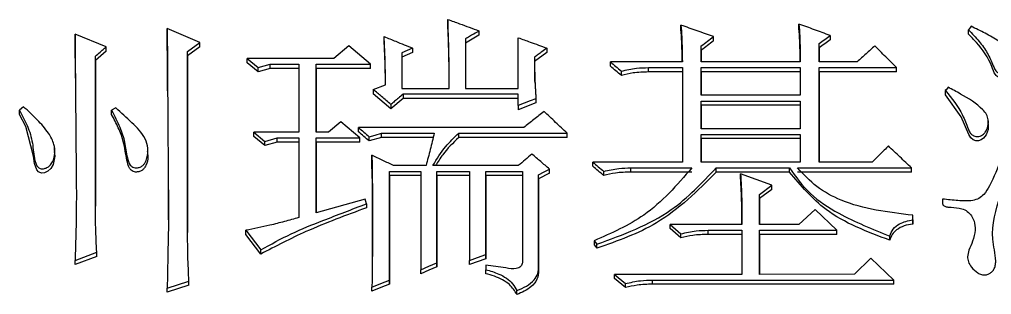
# Model space of a CAD drawing. Header units: millimetres. Extents: x 5659 to 7608, y 3628 to 5007.
# Drawn here: x 6105.6 to 6113.36, y 4791.94 to 4794.14 of the extents above; entities that cross this region are included whole.
import ezdxf

# ---------------------------------------------------------------- set-up
doc = ezdxf.new("R2010")
doc.units = ezdxf.units.MM

msp = doc.modelspace()

# ---------------------------------------------------------------- linework, layer by layer
at = {"color": 7, "linetype": 'Continuous', "lineweight": 25}
for p, q in [((6109.019, 4794.1421), (6109.019, 4794.1072)), ((6107.0395, 4793.9585), (6106.7799, 4794.0687)), ((6106.7799, 4794.0338), (6106.7799, 4794.0687)), ((6109.2678, 4794.0503), (6109.2678, 4794.0155)), ((6110.8796, 4794.0614), (6110.8796, 4794.0962)), ((6111.8207, 4794.0705), (6111.8207, 4794.1054)), ((6113.1729, 4794.0248), (6113.1729, 4794.0596)), ((6106.2931, 4793.9218), (6106.0443, 4794.0228)), ((6106.0443, 4793.988), (6106.0443, 4794.0228)), ((6106.047, 4793.6728), (6106.0443, 4793.988)), ((6108.5106, 4793.9697), (6108.5106, 4794.0044)), ((6109.2678, 4794.0155), (6109.1597, 4793.9514)), ((6109.1597, 4793.9861), (6109.1597, 4793.5909)), ((6109.1597, 4793.9861), (6109.1597, 4793.9514)), ((6109.5815, 4793.5909), (6109.5815, 4793.9953)), ((6111.1392, 4793.9697), (6111.1392, 4794.0045)), ((6112.0695, 4794.0137), (6112.0695, 4793.9789)), ((6106.2931, 4793.8871), (6106.2065, 4793.8137)), ((6106.2931, 4793.8871), (6106.2931, 4793.9218)), ((6106.9421, 4793.885), (6107.0395, 4793.9585)), ((6107.0395, 4793.9238), (6106.9421, 4793.8504)), ((6106.9421, 4792.4375), (6106.9421, 4793.885)), ((6106.9421, 4793.8504), (6106.9421, 4793.885)), ((6107.0395, 4793.9238), (6107.0395, 4793.9585)), ((6108.2294, 4793.931), (6108.1104, 4793.8299)), ((6108.4025, 4793.784), (6108.2294, 4793.931)), ((6108.7378, 4793.9126), (6108.6513, 4793.8759)), ((6108.7378, 4793.9126), (6108.7378, 4793.878)), ((6109.1597, 4793.9514), (6109.1597, 4793.5909)), ((6109.8087, 4793.9126), (6109.8087, 4793.878)), ((6111.0419, 4793.8024), (6111.0419, 4793.931)), ((6111.0419, 4793.8963), (6111.0419, 4793.931)), ((6111.0419, 4793.8963), (6111.0419, 4793.8024)), ((6111.983, 4793.8024), (6111.983, 4793.9494)), ((6111.983, 4793.9147), (6111.983, 4793.9494)), ((6111.983, 4793.9147), (6111.983, 4793.8024)), ((6106.2066, 4792.6502), (6106.2065, 4793.8483)), ((6106.2065, 4793.8137), (6106.2065, 4793.8483)), ((6106.2065, 4793.8137), (6106.2066, 4792.6501)), ((6106.9421, 4793.8504), (6106.9421, 4792.4374)), ((6107.4181, 4793.8299), (6107.5046, 4793.7564)), ((6108.1104, 4793.8299), (6107.4181, 4793.8299)), ((6107.4181, 4793.7954), (6107.4181, 4793.8299)), ((6108.7378, 4793.878), (6108.6513, 4793.8413)), ((6108.6513, 4793.8759), (6108.6513, 4793.5909)), ((6108.6513, 4793.8759), (6108.6513, 4793.8413)), ((6108.6513, 4793.8413), (6108.6513, 4793.5909)), ((6109.8087, 4793.878), (6109.7113, 4793.8046)), ((6107.5046, 4793.722), (6107.4181, 4793.7954)), ((6107.5046, 4793.7564), (6107.602, 4793.784)), ((6107.5046, 4793.722), (6107.5046, 4793.7564)), ((6107.602, 4793.7495), (6107.5046, 4793.722)), ((6107.602, 4793.784), (6107.8291, 4793.784)), ((6107.602, 4793.7495), (6107.602, 4793.784)), ((6107.8291, 4793.7495), (6107.602, 4793.7495)), ((6107.8291, 4793.784), (6107.8291, 4793.241)), ((6107.9698, 4793.784), (6108.4025, 4793.784)), ((6107.9698, 4793.241), (6107.9698, 4793.784)), ((6107.9698, 4793.7495), (6107.9698, 4793.784)), ((6107.9698, 4793.7495), (6107.9698, 4793.241)), ((6108.4025, 4793.7495), (6107.9698, 4793.7495)), ((6110.8904, 4793.8024), (6110.3171, 4793.8024)), ((6110.3171, 4793.7679), (6110.3171, 4793.8024)), ((6110.4037, 4793.6944), (6110.4037, 4793.7288)), ((6110.62, 4793.7564), (6110.8904, 4793.7564)), ((6110.62, 4793.722), (6110.62, 4793.7564)), ((6110.8904, 4793.7564), (6110.8904, 4793.0012)), ((6111.8315, 4793.8024), (6111.0419, 4793.8024)), ((6111.0419, 4793.7564), (6111.8315, 4793.7564)), ((6111.0419, 4793.5357), (6111.0419, 4793.7564)), ((6111.0419, 4793.722), (6111.0419, 4793.7564)), ((6111.8315, 4793.7564), (6111.8315, 4793.5357)), ((6112.2859, 4793.8024), (6111.983, 4793.8024)), ((6111.983, 4793.7564), (6112.5996, 4793.7564)), ((6111.983, 4793.0012), (6111.983, 4793.7564)), ((6111.983, 4793.722), (6111.983, 4793.7564)), ((6112.5996, 4793.722), (6112.5996, 4793.7564)), ((6110.8904, 4793.722), (6110.62, 4793.722)), ((6111.0419, 4793.722), (6111.0419, 4793.5357)), ((6111.8315, 4793.722), (6111.0419, 4793.722)), ((6111.983, 4793.722), (6111.983, 4793.0012)), ((6112.5996, 4793.722), (6111.983, 4793.722)), ((6108.4241, 4793.5817), (6108.5214, 4793.6185)), ((6108.4241, 4793.5817), (6108.4241, 4793.5475)), ((6108.6513, 4793.5909), (6109.0299, 4793.5909)), ((6109.1597, 4793.5909), (6109.5815, 4793.5909)), ((6112.9891, 4793.5384), (6112.9891, 4793.5726)), ((6108.5647, 4793.428), (6108.4241, 4793.5475)), ((6108.6621, 4793.5107), (6108.5647, 4793.428)), ((6109.5815, 4793.5449), (6108.6621, 4793.5449)), ((6108.6621, 4793.5449), (6108.6621, 4793.5107)), ((6109.5815, 4793.5107), (6108.6621, 4793.5107)), ((6109.5815, 4793.4528), (6109.5815, 4793.5449)), ((6109.7222, 4793.5081), (6109.7222, 4793.474)), ((6111.8315, 4793.5357), (6111.0419, 4793.5357)), ((6105.6332, 4793.4436), (6105.6008, 4793.416)), ((6106.3688, 4793.4344), (6106.3364, 4793.416)), ((6106.3364, 4793.382), (6106.3364, 4793.416)), ((6108.5647, 4793.462), (6108.5647, 4793.428)), ((6109.7222, 4793.474), (6109.5815, 4793.4188)), ((6109.5815, 4793.4528), (6109.5815, 4793.4188)), ((6111.0419, 4793.4897), (6111.8315, 4793.4897)), ((6111.0419, 4793.2686), (6111.0419, 4793.4897)), ((6111.0419, 4793.4556), (6111.0419, 4793.4897)), ((6111.0419, 4793.4556), (6111.0419, 4793.2686)), ((6111.8315, 4793.4556), (6111.0419, 4793.4556)), ((6111.8315, 4793.4897), (6111.8315, 4793.2686)), ((6113.3314, 4793.3391), (6113.3314, 4793.3396)), ((6108.1645, 4793.3239), (6108.0671, 4793.241)), ((6108.3159, 4793.1949), (6108.1645, 4793.3239)), ((6109.6248, 4793.2778), (6108.3051, 4793.2778)), ((6108.3051, 4793.244), (6108.3051, 4793.2778)), ((6111.8315, 4793.2686), (6111.0419, 4793.2686)), ((6113.3314, 4793.3053), (6113.3314, 4793.3362)), ((6107.4722, 4793.241), (6107.5587, 4793.1672)), ((6107.8291, 4793.241), (6107.4722, 4793.241)), ((6107.5587, 4793.1335), (6107.4722, 4793.2072)), ((6107.5587, 4793.1672), (6107.6561, 4793.1949)), ((6107.6561, 4793.1949), (6107.8291, 4793.1949)), ((6107.6561, 4793.1612), (6107.6561, 4793.1949)), ((6107.8291, 4793.1949), (6107.8292, 4792.5578)), ((6108.0671, 4793.241), (6107.9698, 4793.241)), ((6107.9698, 4793.1949), (6108.3159, 4793.1949)), ((6107.9698, 4792.5948), (6107.9698, 4793.1949)), ((6107.9698, 4793.1612), (6107.9698, 4793.1949)), ((6108.3916, 4793.1704), (6108.3916, 4793.2041)), ((6108.489, 4793.198), (6108.3916, 4793.1704)), ((6108.489, 4793.2317), (6108.9109, 4793.2317)), ((6108.9024, 4793.198), (6108.489, 4793.198)), ((6109.1057, 4793.2317), (6109.971, 4793.2318)), ((6109.1057, 4793.198), (6109.1057, 4793.2317)), ((6109.971, 4793.198), (6109.1057, 4793.198)), ((6109.971, 4793.198), (6109.971, 4793.2318)), ((6111.0419, 4793.2225), (6111.8315, 4793.2226)), ((6111.0419, 4793.0012), (6111.0419, 4793.2225)), ((6111.0419, 4793.1888), (6111.0419, 4793.2225)), ((6111.0419, 4793.1888), (6111.0419, 4793.0012)), ((6111.8315, 4793.1888), (6111.0419, 4793.1888)), ((6111.8315, 4793.2226), (6111.8316, 4793.0012)), ((6105.8813, 4793.0949), (6105.8813, 4793.1203)), ((6106.6245, 4793.1162), (6106.6245, 4793.1211)), ((6107.5587, 4793.1335), (6107.5587, 4793.1672)), ((6107.6561, 4793.1612), (6107.5587, 4793.1335)), ((6107.8291, 4793.1612), (6107.6561, 4793.1612)), ((6107.9698, 4793.1612), (6107.9698, 4792.5948)), ((6108.3159, 4793.1612), (6107.9698, 4793.1612)), ((6106.6245, 4793.0871), (6106.6245, 4793.1036)), ((6108.4133, 4793.023), (6108.4133, 4793.0565)), ((6108.4152, 4792.8706), (6108.4133, 4793.023)), ((6108.846, 4792.9735), (6108.5864, 4792.9735)), ((6109.5816, 4792.9735), (6108.9, 4792.9735)), ((6110.8904, 4793.0012), (6110.1765, 4793.0012)), ((6110.1765, 4792.9678), (6110.1765, 4793.0012)), ((6110.4794, 4792.9551), (6110.9661, 4792.9551)), ((6110.4794, 4792.9217), (6110.4794, 4792.9551)), ((6111.8316, 4793.0012), (6111.0419, 4793.0012)), ((6111.1609, 4792.9551), (6111.745, 4792.9551)), ((6111.1609, 4792.9217), (6111.1609, 4792.9551)), ((6111.745, 4792.9217), (6111.745, 4792.9551)), ((6111.81, 4792.9551), (6112.7186, 4792.9551)), ((6112.4049, 4793.0012), (6111.983, 4793.0012)), ((6112.7186, 4792.9217), (6112.7186, 4792.9551)), ((6108.4156, 4792.8744), (6108.4156, 4792.1527)), ((6108.5539, 4792.9274), (6108.8027, 4792.9274)), ((6108.5539, 4792.0579), (6108.5539, 4792.9274)), ((6108.5539, 4792.894), (6108.5539, 4792.9274)), ((6108.5539, 4792.894), (6108.5539, 4792.0257)), ((6108.8027, 4792.894), (6108.5539, 4792.894)), ((6108.8027, 4792.9274), (6108.8027, 4792.1413)), ((6108.9325, 4792.9274), (6109.1921, 4792.9274)), ((6108.9325, 4792.1969), (6108.9325, 4792.9274)), ((6108.9325, 4792.894), (6108.9325, 4792.9274)), ((6108.9325, 4792.894), (6108.9325, 4792.1645)), ((6109.1921, 4792.894), (6108.9325, 4792.894)), ((6109.1921, 4792.9274), (6109.1921, 4792.2154)), ((6109.3219, 4792.9274), (6109.614, 4792.9274)), ((6109.3219, 4792.2617), (6109.3219, 4792.9274)), ((6109.3219, 4792.894), (6109.3219, 4792.9274)), ((6109.3219, 4792.894), (6109.3219, 4792.2292)), ((6109.614, 4792.894), (6109.3219, 4792.894)), ((6109.614, 4792.9274), (6109.614, 4792.1969)), ((6109.8304, 4792.9125), (6109.7438, 4792.8664)), ((6109.7438, 4792.1691), (6109.7438, 4792.8997)), ((6109.7438, 4792.8664), (6109.7438, 4792.8997)), ((6109.8304, 4792.9125), (6109.8303, 4792.9458)), ((6110.263, 4792.894), (6110.263, 4792.9274)), ((6110.9661, 4792.9217), (6110.4794, 4792.9217)), ((6111.745, 4792.9217), (6111.1609, 4792.9217)), ((6111.6044, 4792.8166), (6111.3556, 4792.9089)), ((6111.3556, 4792.8756), (6111.3556, 4792.9089)), ((6112.7186, 4792.9217), (6111.81, 4792.9217)), ((6109.7438, 4792.8664), (6109.7438, 4792.1367)), ((6111.507, 4792.7427), (6111.6044, 4792.8166)), ((6111.6044, 4792.7834), (6111.6044, 4792.8166)), ((6111.6044, 4792.7834), (6111.507, 4792.7096)), ((6111.507, 4792.5023), (6111.507, 4792.7427)), ((6111.507, 4792.7096), (6111.507, 4792.7427)), ((6108.3592, 4792.7057), (6107.9698, 4792.5948)), ((6108.37, 4792.6688), (6108.3592, 4792.7057)), ((6108.37, 4792.6688), (6108.37, 4792.6357)), ((6111.507, 4792.7096), (6111.507, 4792.5023)), ((6111.9505, 4792.6226), (6111.8207, 4792.5024)), ((6112.1236, 4792.4561), (6111.9505, 4792.6226)), ((6112.7294, 4792.5394), (6112.7294, 4792.5764)), ((6112.7294, 4792.5435), (6112.7294, 4792.5764)), ((6110.7931, 4792.5023), (6110.8796, 4792.4283)), ((6111.3664, 4792.5023), (6110.7931, 4792.5023)), ((6110.7931, 4792.4695), (6110.7931, 4792.5023)), ((6111.8207, 4792.5024), (6111.507, 4792.5023)), ((6112.7294, 4792.5394), (6112.7294, 4792.5065)), ((6107.4073, 4792.4561), (6107.5259, 4792.2992)), ((6107.4073, 4792.4233), (6107.4073, 4792.4561)), ((6107.5259, 4792.2667), (6107.4073, 4792.4233)), ((6110.8796, 4792.3956), (6110.7931, 4792.4695)), ((6110.8796, 4792.3956), (6110.8796, 4792.4283)), ((6111.096, 4792.4561), (6111.3664, 4792.4561)), ((6111.096, 4792.4234), (6111.096, 4792.4561)), ((6111.3664, 4792.4234), (6111.096, 4792.4234)), ((6111.3664, 4792.4561), (6111.3664, 4792.1042)), ((6111.507, 4792.4561), (6112.1236, 4792.4561)), ((6111.507, 4792.1042), (6111.507, 4792.4561)), ((6111.507, 4792.4234), (6111.507, 4792.4561)), ((6111.507, 4792.4234), (6111.507, 4792.1042)), ((6112.1236, 4792.4234), (6111.507, 4792.4234)), ((6112.1236, 4792.4234), (6112.1236, 4792.4561)), ((6112.5455, 4792.3772), (6112.5455, 4792.4098)), ((6110.1873, 4792.3728), (6110.2089, 4792.3451)), ((6110.1873, 4792.3728), (6110.1873, 4792.3402)), ((6110.2089, 4792.3125), (6110.2089, 4792.3451)), ((6106.0443, 4792.2154), (6106.2174, 4792.2802)), ((6106.2174, 4792.2477), (6106.2174, 4792.2802)), ((6107.5259, 4792.2667), (6107.5259, 4792.2992)), ((6109.3219, 4792.2292), (6109.3219, 4792.2617)), ((6106.2174, 4792.2477), (6106.0443, 4792.1829)), ((6106.0443, 4792.1829), (6106.0443, 4792.2154)), ((6108.9325, 4792.1645), (6108.9325, 4792.1969)), ((6109.3219, 4792.2292), (6109.1921, 4792.183)), ((6109.1921, 4792.183), (6109.1921, 4792.2154)), ((6109.3219, 4792.1784), (6109.3219, 4792.1413)), ((6112.3941, 4792.234), (6112.2643, 4792.1043)), ((6112.578, 4792.0579), (6112.3941, 4792.234)), ((6108.8027, 4792.109), (6108.8027, 4792.1413)), ((6109.3219, 4792.109), (6109.3219, 4792.1413)), ((6109.7438, 4792.1367), (6109.7438, 4792.1691)), ((6110.3496, 4792.1042), (6110.4361, 4792.0301)), ((6111.3664, 4792.1042), (6110.3496, 4792.1042)), ((6110.3496, 4792.072), (6110.3496, 4792.1042)), ((6112.2643, 4792.1043), (6111.507, 4792.1042)), ((6106.7799, 4791.993), (6106.953, 4792.0486)), ((6106.953, 4792.0164), (6106.953, 4792.0486)), ((6108.5539, 4792.0257), (6108.5539, 4792.0579)), ((6110.4361, 4791.9979), (6110.3496, 4792.072)), ((6110.4361, 4791.9979), (6110.4361, 4792.0301)), ((6110.6525, 4792.0579), (6112.578, 4792.0579)), ((6110.6525, 4792.0257), (6110.6525, 4792.0579)), ((6112.578, 4792.0257), (6110.6525, 4792.0257)), ((6112.578, 4792.0257), (6112.578, 4792.0579)), ((6106.953, 4792.0164), (6106.7799, 4791.9608)), ((6106.7799, 4791.9608), (6106.7799, 4791.993)), ((6108.4133, 4791.9701), (6108.4133, 4792.0023)), ((6109.5707, 4791.9423), (6109.5707, 4791.9745))]:
    msp.add_line(p, q, dxfattribs=at)
at = {"color": 7, "linetype": 'Continuous', "lineweight": 25, "flags": 128}
for points in [[(6113.1945, 4794.0871), (6113.189, 4794.0801), (6113.181, 4794.0699), (6113.1729, 4794.0596)], [(6108.4025, 4793.7495), (6108.4025, 4793.7667), (6108.4025, 4793.784)], [(6113.0107, 4793.6001), (6113.0052, 4793.5931), (6112.9971, 4793.5829), (6112.989, 4793.5726)], [(6109.7222, 4793.5081), (6109.676, 4793.4899), (6109.6288, 4793.4714), (6109.5815, 4793.4528)], [(6113.3308, 4793.3055), (6113.3313, 4793.2633), (6113.3157, 4793.2206), (6113.294, 4793.1917), (6113.2756, 4793.1782), (6113.253, 4793.1717), (6113.2324, 4793.1725), (6113.2106, 4793.1802), (6113.1934, 4793.1943), (6113.1766, 4793.2224), (6113.1163, 4793.3633), (6112.9891, 4793.5384), (6112.9891, 4793.5384)], [(6105.6008, 4793.382), (6105.6008, 4793.3969), (6105.6008, 4793.4064), (6105.6008, 4793.416)], [(6105.8785, 4793.0861), (6105.8841, 4793.0484), (6105.869, 4792.9822), (6105.8507, 4792.9495), (6105.8284, 4792.9286), (6105.7999, 4792.9162), (6105.7793, 4792.9142), (6105.7645, 4792.9171), (6105.7516, 4792.9249), (6105.7399, 4792.9396), (6105.722, 4792.9893), (6105.712, 4793.0493), (6105.6507, 4793.2867), (6105.6008, 4793.382), (6105.6008, 4793.382)], [(6107.4722, 4793.2072), (6107.4722, 4793.2156), (6107.4722, 4793.2241), (6107.4722, 4793.2325), (6107.4722, 4793.241)], [(6108.3159, 4793.1612), (6108.3159, 4793.1697), (6108.3159, 4793.1823), (6108.3159, 4793.1949)], [(6108.3916, 4793.2041), (6108.4403, 4793.2179), (6108.489, 4793.2317)], [(6108.489, 4793.198), (6108.489, 4793.2064), (6108.489, 4793.2149), (6108.489, 4793.2317)], [(6109.7438, 4792.8997), (6109.7871, 4792.9228), (6109.8303, 4792.9458)], [(6110.1873, 4792.3402), (6110.1981, 4792.3263), (6110.2089, 4792.3125)], [(6109.1921, 4792.2154), (6109.257, 4792.2386), (6109.3219, 4792.2617)], [(6108.8027, 4792.1413), (6108.8676, 4792.1691), (6108.9325, 4792.1969)], [(6108.9325, 4792.1645), (6108.8676, 4792.1367), (6108.8027, 4792.109)], [(6108.4133, 4792.0023), (6108.4836, 4792.0301), (6108.5539, 4792.0579)], [(6108.5539, 4792.0257), (6108.4836, 4791.9979), (6108.4133, 4791.9701)]]:
    msp.add_lwpolyline(points, dxfattribs=at)
at = {"color": 7, "linetype": 'Continuous', "lineweight": 25}
for points, knots in [([(6109.0299, 4793.5909), (6109.0299, 4793.5941), (6109.0299, 4793.6007), (6109.0299, 4793.6105), (6109.0298, 4793.6203), (6109.0298, 4793.6301), (6109.0298, 4793.6399), (6109.0298, 4793.6498), (6109.0298, 4793.6579), (6109.0298, 4793.6661), (6109.0298, 4793.6743), (6109.0298, 4793.6841), (6109.0297, 4793.6923), (6109.0297, 4793.7004), (6109.0297, 4793.7086), (6109.0296, 4793.7184), (6109.0296, 4793.7266), (6109.0296, 4793.7348), (6109.0295, 4793.7429), (6109.0294, 4793.7528), (6109.0294, 4793.7609), (6109.0293, 4793.7691), (6109.0292, 4793.7773), (6109.0292, 4793.7871), (6109.0291, 4793.7952), (6109.029, 4793.8034), (6109.0289, 4793.8116), (6109.0288, 4793.8214), (6109.0286, 4793.8296), (6109.0285, 4793.8377), (6109.0284, 4793.8459), (6109.0282, 4793.8557), (6109.028, 4793.8655), (6109.0279, 4793.8737), (6109.0277, 4793.8818), (6109.0275, 4793.89), (6109.0273, 4793.8982), (6109.0271, 4793.9063), (6109.0269, 4793.9145), (6109.0267, 4793.9243), (6109.0264, 4793.9341), (6109.0262, 4793.9422), (6109.026, 4793.9504), (6109.0257, 4793.9586), (6109.0254, 4793.9684), (6109.0251, 4793.9765), (6109.0249, 4793.9847), (6109.0246, 4793.9928), (6109.0243, 4794.0026), (6109.024, 4794.0108), (6109.0237, 4794.0189), (6109.0234, 4794.0271), (6109.0231, 4794.0369), (6109.0228, 4794.045), (6109.0225, 4794.0532), (6109.0222, 4794.0613), (6109.0218, 4794.0711), (6109.0215, 4794.0793), (6109.0212, 4794.0874), (6109.0209, 4794.0956), (6109.0205, 4794.1054), (6109.0202, 4794.1135), (6109.0198, 4794.1217), (6109.0195, 4794.1307), (6109.0192, 4794.138), (6109.019, 4794.1421)], [0, 0, 0, 0, 0.017776, 0.035552, 0.053328, 0.071104, 0.08888, 0.106656, 0.124432, 0.13332, 0.151096, 0.168872, 0.186648, 0.195536, 0.213312, 0.231088, 0.248863, 0.257751, 0.275527, 0.293303, 0.311079, 0.319967, 0.337743, 0.355519, 0.373295, 0.382183, 0.399959, 0.417735, 0.435511, 0.444399, 0.462175, 0.479951, 0.497727, 0.515503, 0.524391, 0.542167, 0.559943, 0.568831, 0.586607, 0.604383, 0.622159, 0.639935, 0.648823, 0.666599, 0.684375, 0.702151, 0.711039, 0.728814, 0.74659, 0.764366, 0.773254, 0.79103, 0.808806, 0.826582, 0.83547, 0.853246, 0.871022, 0.888798, 0.897686, 0.915462, 0.933238, 0.951014, 0.959902, 0.977678, 1, 1, 1, 1]), ([(6109.019, 4794.1421), (6109.0504, 4794.1306), (6109.1075, 4794.1095), (6109.1904, 4794.0789), (6109.242, 4794.0599), (6109.2678, 4794.0503)], [0, 0, 0, 0, 0.377751, 0.688875, 1, 1, 1, 1]), ([(6106.7799, 4794.0687), (6106.7802, 4794.0194), (6106.7809, 4793.9209), (6106.7819, 4793.773), (6106.7829, 4793.6249), (6106.7839, 4793.4768), (6106.7852, 4793.2791), (6106.7866, 4793.0812), (6106.7881, 4792.8831), (6106.7891, 4792.7592), (6106.7898, 4792.6724), (6106.7902, 4792.6104), (6106.7905, 4792.5733), (6106.7907, 4792.5486)], [0, 0, 0, 0, 0.097575, 0.19515, 0.292725, 0.390299, 0.487874, 0.683024, 0.780599, 0.878174, 0.926961, 0.951355, 1, 1, 1, 1]), ([(6109.0298, 4793.5909), (6109.0298, 4793.6318), (6109.0297, 4793.7251), (6109.0273, 4793.8973), (6109.0222, 4794.0283), (6109.019, 4794.1072)], [0, 0, 0, 0, 0.237453, 0.541098, 1, 1, 1, 1]), ([(6109.2678, 4794.0503), (6109.2538, 4794.042), (6109.2287, 4794.0271), (6109.1926, 4794.0057), (6109.1707, 4793.9926), (6109.1597, 4793.9861)], [0, 0, 0, 0, 0.390452, 0.695225, 1, 1, 1, 1]), ([(6110.8796, 4794.0962), (6110.8817, 4794.0647), (6110.8859, 4794), (6110.8892, 4793.902), (6110.89, 4793.8356), (6110.8904, 4793.8024)], [0, 0, 0, 0, 0.32278, 0.661317, 1, 1, 1, 1]), ([(6111.1392, 4794.0045), (6111.096, 4794.0198), (6111.0094, 4794.0504), (6110.9229, 4794.081), (6110.8796, 4794.0962)], [0, 0, 0, 0, 0.499999, 1, 1, 1, 1]), ([(6110.8899, 4793.8024), (6110.8896, 4793.8225), (6110.8889, 4793.8758), (6110.886, 4793.9622), (6110.8818, 4794.0283), (6110.8796, 4794.0614)], [0, 0, 0, 0, 0.233176, 0.61648, 1, 1, 1, 1]), ([(6111.8207, 4794.1054), (6111.823, 4794.0731), (6111.8277, 4794.0065), (6111.8306, 4793.9054), (6111.8312, 4793.8367), (6111.8315, 4793.8024)], [0, 0, 0, 0, 0.3207986, 0.6603196, 1, 1, 1, 1]), ([(6112.0695, 4794.0137), (6112.0281, 4794.029), (6111.9451, 4794.0595), (6111.8622, 4794.0901), (6111.8207, 4794.1054)], [0, 0, 0, 0, 0.499999, 1, 1, 1, 1]), ([(6111.8311, 4793.8024), (6111.8309, 4793.8233), (6111.8304, 4793.8786), (6111.8279, 4793.968), (6111.8231, 4794.0364), (6111.8207, 4794.0705)], [0, 0, 0, 0, 0.234022, 0.616855, 1, 1, 1, 1]), ([(6113.1729, 4794.0596), (6113.2022, 4794.0293), (6113.258, 4793.9713), (6113.327, 4793.8748), (6113.362, 4793.7948), (6113.3829, 4793.7428), (6113.3988, 4793.723), (6113.4159, 4793.7138), (6113.4352, 4793.7104), (6113.4556, 4793.7123), (6113.4779, 4793.7219), (6113.5024, 4793.746), (6113.521, 4793.7805), (6113.5321, 4793.8217), (6113.5249, 4793.8625), (6113.4921, 4793.9188), (6113.4115, 4793.9722), (6113.3079, 4794.0322), (6113.2324, 4794.0688), (6113.1945, 4794.0871)], [0, 0, 0, 0, 0.120486, 0.230168, 0.339823, 0.374602, 0.392982, 0.411577, 0.427593, 0.446559, 0.467306, 0.493913, 0.542941, 0.579847, 0.61702, 0.661529, 0.765546, 0.882403, 1, 1, 1, 1]), ([(6106.0443, 4794.0228), (6106.0445, 4793.9992), (6106.0449, 4793.952), (6106.0455, 4793.8811), (6106.046, 4793.8102), (6106.0468, 4793.7157), (6106.0478, 4793.5974), (6106.0489, 4793.4554), (6106.05, 4793.3133), (6106.0512, 4793.1712), (6106.0523, 4793.0526), (6106.0533, 4792.944), (6106.054, 4792.8643), (6106.0546, 4792.7895), (6106.055, 4792.7521), (6106.0551, 4792.7334)], [0, 0, 0, 0, 0.055103, 0.110206, 0.165309, 0.220412, 0.330617, 0.440823, 0.551029, 0.661235, 0.771441, 0.826543, 0.913271, 0.956635, 1, 1, 1, 1]), ([(6106.7833, 4793.5699), (6106.7829, 4793.6233), (6106.7821, 4793.7274), (6106.7809, 4793.882), (6106.7802, 4793.9832), (6106.7799, 4794.0338)], [0, 0, 0, 0, 0.344582, 0.67229, 1, 1, 1, 1]), ([(6108.5214, 4793.6185), (6108.5214, 4793.6555), (6108.5212, 4793.7296), (6108.5182, 4793.8583), (6108.5135, 4793.9499), (6108.5106, 4794.0044)], [0, 0, 0, 0, 0.2875751, 0.5751666, 1, 1, 1, 1]), ([(6108.5106, 4794.0044), (6108.5415, 4793.9919), (6108.5949, 4793.9704), (6108.6706, 4793.9398), (6108.7154, 4793.9217), (6108.7378, 4793.9126)], [0, 0, 0, 0, 0.408301, 0.70415, 1, 1, 1, 1]), ([(6108.5213, 4793.6184), (6108.5212, 4793.644), (6108.521, 4793.7067), (6108.5182, 4793.8239), (6108.5135, 4793.9153), (6108.5106, 4793.9697)], [0, 0, 0, 0, 0.218758, 0.534706, 1, 1, 1, 1]), ([(6109.5815, 4793.9953), (6109.6129, 4793.9839), (6109.6665, 4793.9644), (6109.7422, 4793.9368), (6109.7865, 4793.9207), (6109.8087, 4793.9126)], [0, 0, 0, 0, 0.4145168, 0.7072578, 1, 1, 1, 1]), ([(6111.0419, 4793.931), (6111.0581, 4793.9432), (6111.0906, 4793.9677), (6111.123, 4793.9922), (6111.1392, 4794.0045)], [0, 0, 0, 0, 0.500001, 1, 1, 1, 1]), ([(6111.1392, 4793.9697), (6111.123, 4793.9575), (6111.0906, 4793.933), (6111.0581, 4793.9086), (6111.0419, 4793.8963)], [0, 0, 0, 0, 0.499998, 1, 1, 1, 1]), ([(6111.983, 4793.9494), (6111.9974, 4793.9601), (6112.0262, 4793.9815), (6112.0551, 4794.0029), (6112.0695, 4794.0137)], [0, 0, 0, 0, 0.5000012, 1, 1, 1, 1]), ([(6112.0695, 4793.9789), (6112.0551, 4793.9682), (6112.0263, 4793.9468), (6111.9974, 4793.9254), (6111.983, 4793.9147)], [0, 0, 0, 0, 0.499999, 1, 1, 1, 1]), ([(6113.5277, 4793.8055), (6113.5281, 4793.8044), (6113.5325, 4793.7907), (6113.5247, 4793.7555), (6113.507, 4793.7179), (6113.4822, 4793.6911), (6113.4613, 4793.6794), (6113.4386, 4793.6756), (6113.4175, 4793.6787), (6113.4005, 4793.6877), (6113.3766, 4793.7146), (6113.3468, 4793.8165), (6113.2697, 4793.9253), (6113.1946, 4794.0025), (6113.173, 4794.0248)], [0, 0, 0, 0, 0.0055612, 0.0706638, 0.1676367, 0.2085209, 0.2434023, 0.2783337, 0.313115, 0.3400719, 0.3669681, 0.4836117, 0.8508324, 1, 1, 1, 1]), ([(6106.2065, 4793.8483), (6106.2189, 4793.8588), (6106.2395, 4793.8763), (6106.2683, 4793.9008), (6106.2848, 4793.9148), (6106.2931, 4793.9218)], [0, 0, 0, 0, 0.428366, 0.714182, 1, 1, 1, 1]), ([(6109.8087, 4793.9126), (6109.7957, 4793.9028), (6109.773, 4793.8857), (6109.7405, 4793.8612), (6109.7211, 4793.8465), (6109.7113, 4793.8391)], [0, 0, 0, 0, 0.400149, 0.700074, 1, 1, 1, 1]), ([(6112.4265, 4793.931), (6112.4031, 4793.9096), (6112.3562, 4793.8667), (6112.3093, 4793.8238), (6112.2859, 4793.8024)], [0, 0, 0, 0, 0.5, 1, 1, 1, 1]), ([(6112.5996, 4793.7564), (6112.5707, 4793.7855), (6112.513, 4793.8438), (6112.4553, 4793.9019), (6112.4265, 4793.931)], [0, 0, 0, 0, 0.5, 1, 1, 1, 1]), ([(6109.7113, 4793.8391), (6109.7114, 4793.7978), (6109.7114, 4793.7538), (6109.7124, 4793.7073), (6109.7127, 4793.697), (6109.713, 4793.6866), (6109.7133, 4793.6763), (6109.7136, 4793.6685), (6109.714, 4793.6582), (6109.7144, 4793.6479), (6109.715, 4793.6349), (6109.7154, 4793.6246), (6109.716, 4793.6143), (6109.7165, 4793.6039), (6109.7171, 4793.5936), (6109.7176, 4793.5833), (6109.7182, 4793.5729), (6109.7188, 4793.5639), (6109.7192, 4793.5561), (6109.7195, 4793.551), (6109.7199, 4793.5445), (6109.7204, 4793.5368), (6109.7208, 4793.5303), (6109.7211, 4793.5251), (6109.7214, 4793.5203), (6109.7218, 4793.5147), (6109.722, 4793.5103), (6109.7222, 4793.5081)], [0, 0, 0, 0, 0.3746898, 0.3981076, 0.4215253, 0.4683608, 0.4917786, 0.5151963, 0.538614, 0.5854496, 0.6088673, 0.6557028, 0.6791205, 0.7025382, 0.7493737, 0.7727914, 0.7962091, 0.8430445, 0.8547534, 0.8664622, 0.88988, 0.9132977, 0.9367154, 0.9484242, 0.9601331, 0.9800665, 1, 1, 1, 1]), ([(6109.715, 4793.6331), (6109.7139, 4793.6631), (6109.7126, 4793.6976), (6109.7121, 4793.7357), (6109.7121, 4793.7406)], [0, 0, 0, 0, 0.872829, 1, 1, 1, 1]), ([(6110.3171, 4793.8024), (6110.3315, 4793.7901), (6110.3604, 4793.7656), (6110.3892, 4793.7411), (6110.4037, 4793.7288)], [0, 0, 0, 0, 0.5, 1, 1, 1, 1]), ([(6110.4037, 4793.6944), (6110.3892, 4793.7067), (6110.3604, 4793.7312), (6110.3315, 4793.7556), (6110.3171, 4793.7679)], [0, 0, 0, 0, 0.4999977, 1, 1, 1, 1]), ([(6110.4037, 4793.7288), (6110.4434, 4793.738), (6110.5146, 4793.7543), (6110.5877, 4793.7558), (6110.62, 4793.7564)], [0, 0, 0, 0, 0.558835, 1, 1, 1, 1]), ([(6110.62, 4793.722), (6110.5789, 4793.7209), (6110.5057, 4793.7189), (6110.4348, 4793.7019), (6110.4037, 4793.6944)], [0, 0, 0, 0, 0.5610854, 1, 1, 1, 1]), ([(6108.5647, 4793.462), (6108.5522, 4793.4726), (6108.5273, 4793.4939), (6108.4804, 4793.5338), (6108.446, 4793.563), (6108.4241, 4793.5817)], [0, 0, 0, 0, 0.266243, 0.532487, 1, 1, 1, 1]), ([(6112.9891, 4793.5726), (6113.0403, 4793.5101), (6113.117, 4793.4164), (6113.1609, 4793.2934), (6113.1837, 4793.2389), (6113.2018, 4793.2179), (6113.2222, 4793.2076), (6113.2448, 4793.2039), (6113.2674, 4793.207), (6113.2901, 4793.2198), (6113.3134, 4793.2465), (6113.3328, 4793.2876), (6113.3345, 4793.3371), (6113.3199, 4793.3838), (6113.2524, 4793.463), (6113.1415, 4793.5296), (6113.0442, 4793.5821), (6113.0107, 4793.6002)], [0, 0, 0, 0, 0.226353, 0.339206, 0.374163, 0.395072, 0.416138, 0.435558, 0.45699, 0.476776, 0.506219, 0.555776, 0.604139, 0.64694, 0.693735, 0.894302, 1, 1, 1, 1]), ([(6108.6621, 4793.5449), (6108.6496, 4793.5342), (6108.6271, 4793.5151), (6108.5947, 4793.4875), (6108.5747, 4793.4705), (6108.5647, 4793.462)], [0, 0, 0, 0, 0.384576, 0.692287, 1, 1, 1, 1]), ([(6113.6056, 4793.5081), (6113.5748, 4793.4217), (6113.4916, 4793.1886), (6113.4055, 4792.9267), (6113.3061, 4792.749), (6113.2575, 4792.7087), (6113.1863, 4792.6869), (6113.0876, 4792.6932), (6113.008, 4792.7014), (6112.9674, 4792.7056)], [0, 0, 0, 0, 0.239125, 0.645779, 0.717633, 0.759609, 0.801685, 0.898672, 1, 1, 1, 1]), ([(6112.9674, 4792.6688), (6112.968, 4792.6661), (6112.9692, 4792.6608), (6112.9751, 4792.6535), (6112.988, 4792.6459), (6113.0095, 4792.6418), (6113.0552, 4792.6389), (6113.1105, 4792.6365), (6113.1664, 4792.609), (6113.2002, 4792.5736), (6113.2236, 4792.5225), (6113.2314, 4792.4521), (6113.2108, 4792.3726), (6113.1775, 4792.3059), (6113.164, 4792.2492), (6113.1712, 4792.201), (6113.1993, 4792.1555), (6113.2361, 4792.1205), (6113.2763, 4792.1015), (6113.308, 4792.0983), (6113.3367, 4792.1062), (6113.3598, 4792.1221), (6113.3779, 4792.1449), (6113.3902, 4792.1754), (6113.3929, 4792.2581), (6113.3395, 4792.4455), (6113.4764, 4792.8829), (6113.5785, 4793.2476), (6113.6489, 4793.4989)], [0, 0, 0, 0, 0.003564, 0.007141, 0.011667, 0.022281, 0.03379, 0.068951, 0.089643, 0.110396, 0.130498, 0.162022, 0.201668, 0.236438, 0.25911, 0.277, 0.29888, 0.327265, 0.340596, 0.354041, 0.36589, 0.376926, 0.38899, 0.402933, 0.419058, 0.496673, 0.653151, 1, 1, 1, 1]), ([(6105.6008, 4793.416), (6105.6234, 4793.3744), (6105.6688, 4793.291), (6105.71, 4793.1544), (6105.7127, 4793.0496), (6105.7324, 4792.9859), (6105.7441, 4792.9639), (6105.7598, 4792.9515), (6105.7757, 4792.9469), (6105.7967, 4792.9477), (6105.8209, 4792.956), (6105.8465, 4792.9747), (6105.8714, 4793.0139), (6105.8884, 4793.0723), (6105.8783, 4793.1532), (6105.8294, 4793.2457), (6105.7412, 4793.3429), (6105.6707, 4793.41), (6105.6333, 4793.4436), (6105.6332, 4793.4436)], [0, 0, 0, 0, 0.122963, 0.247031, 0.370505, 0.395962, 0.421667, 0.433716, 0.445798, 0.461982, 0.485013, 0.50855, 0.540716, 0.603687, 0.664288, 0.751122, 0.871606, 0.999878, 1, 1, 1, 1]), ([(6106.3364, 4793.416), (6106.3597, 4793.3711), (6106.4024, 4793.2889), (6106.4444, 4793.1603), (6106.4544, 4793.0572), (6106.4742, 4792.9892), (6106.4974, 4792.9644), (6106.5155, 4792.9563), (6106.5383, 4792.9545), (6106.5638, 4792.9598), (6106.5867, 4792.9735), (6106.6069, 4792.9994), (6106.6235, 4793.0461), (6106.6307, 4793.1138), (6106.598, 4793.2175), (6106.497, 4793.3199), (6106.4122, 4793.3957), (6106.3688, 4793.4344)], [0, 0, 0, 0, 0.1332879, 0.244453, 0.3554057, 0.4113373, 0.4265667, 0.441924, 0.4602398, 0.4832328, 0.5062844, 0.5267635, 0.567645, 0.6361532, 0.7048683, 0.8490662, 1, 1, 1, 1]), ([(6106.6202, 4793.0868), (6106.6229, 4793.073), (6106.6303, 4793.0354), (6106.6166, 4792.9879), (6106.5968, 4792.9509), (6106.5773, 4792.9332), (6106.5536, 4792.9235), (6106.53, 4792.921), (6106.5086, 4792.925), (6106.4911, 4792.936), (6106.4702, 4792.9661), (6106.4506, 4793.0452), (6106.4382, 4793.156), (6106.3913, 4793.2775), (6106.3547, 4793.347), (6106.3364, 4793.382)], [0, 0, 0, 0, 0.057615, 0.157871, 0.196115, 0.228698, 0.261313, 0.295448, 0.320179, 0.345123, 0.375318, 0.466815, 0.677503, 0.837718, 1, 1, 1, 1]), ([(6109.7871, 4793.4068), (6109.76, 4793.3853), (6109.7059, 4793.3423), (6109.6519, 4793.2993), (6109.6248, 4793.2778)], [0, 0, 0, 0, 0.4999994, 1, 1, 1, 1]), ([(6109.971, 4793.2318), (6109.9403, 4793.2609), (6109.879, 4793.3193), (6109.8177, 4793.3776), (6109.7871, 4793.4068)], [0, 0, 0, 0, 0.5, 1, 1, 1, 1]), ([(6108.3051, 4793.2778), (6108.3195, 4793.2655), (6108.3484, 4793.241), (6108.3772, 4793.2164), (6108.3916, 4793.2041)], [0, 0, 0, 0, 0.499999, 1, 1, 1, 1]), ([(6108.3916, 4793.1704), (6108.3772, 4793.1826), (6108.3484, 4793.2072), (6108.3195, 4793.2317), (6108.3051, 4793.244)], [0, 0, 0, 0, 0.499998, 1, 1, 1, 1]), ([(6108.9109, 4793.2317), (6108.9001, 4793.1887), (6108.8784, 4793.1027), (6108.8568, 4793.0166), (6108.846, 4792.9735)], [0, 0, 0, 0, 0.5, 1, 1, 1, 1]), ([(6108.9, 4792.9735), (6108.9315, 4793.0262), (6108.9881, 4793.121), (6109.0696, 4793.1977), (6109.1057, 4793.2317)], [0, 0, 0, 0, 0.5562609, 1, 1, 1, 1]), ([(6109.1057, 4793.198), (6109.0604, 4793.1542), (6108.9898, 4793.0859), (6108.9397, 4793.0032), (6108.9217, 4792.9735)], [0, 0, 0, 0, 0.640616, 1, 1, 1, 1]), ([(6112.7186, 4792.9551), (6112.6879, 4792.9843), (6112.6266, 4793.0428), (6112.5653, 4793.1012), (6112.5347, 4793.1304)], [0, 0, 0, 0, 0.5, 1, 1, 1, 1]), ([(6108.4133, 4793.0565), (6108.4144, 4792.9908), (6108.4178, 4792.7826), (6108.4203, 4792.4313), (6108.4156, 4792.1453), (6108.4133, 4792.0023)], [0, 0, 0, 0, 0.18758, 0.593728, 1, 1, 1, 1]), ([(6108.5864, 4792.9735), (6108.5575, 4792.9874), (6108.4998, 4793.015), (6108.4421, 4793.0427), (6108.4133, 4793.0565)], [0, 0, 0, 0, 0.5, 1, 1, 1, 1]), ([(6109.6897, 4793.0658), (6109.6717, 4793.0504), (6109.6356, 4793.0197), (6109.5996, 4792.9889), (6109.5816, 4792.9735)], [0, 0, 0, 0, 0.500002, 1, 1, 1, 1]), ([(6109.8303, 4792.9458), (6109.8069, 4792.9658), (6109.76, 4793.0058), (6109.7132, 4793.0458), (6109.6897, 4793.0658)], [0, 0, 0, 0, 0.499999, 1, 1, 1, 1]), ([(6110.1765, 4793.0012), (6110.1909, 4792.9889), (6110.2198, 4792.9643), (6110.2486, 4792.9397), (6110.263, 4792.9274)], [0, 0, 0, 0, 0.5, 1, 1, 1, 1]), ([(6110.263, 4792.894), (6110.2486, 4792.9063), (6110.2198, 4792.9309), (6110.1909, 4792.9555), (6110.1765, 4792.9678)], [0, 0, 0, 0, 0.499998, 1, 1, 1, 1]), ([(6110.9661, 4792.9551), (6110.8476, 4792.8181), (6110.6324, 4792.5695), (6110.3252, 4792.4338), (6110.1873, 4792.3728)], [0, 0, 0, 0, 0.551009, 1, 1, 1, 1]), ([(6110.2089, 4792.3451), (6110.418, 4792.422), (6110.7864, 4792.5577), (6111.0478, 4792.8351), (6111.1609, 4792.9551)], [0, 0, 0, 0, 0.567388, 1, 1, 1, 1]), ([(6110.263, 4792.9274), (6110.3028, 4792.9366), (6110.3739, 4792.953), (6110.4471, 4792.9544), (6110.4794, 4792.9551)], [0, 0, 0, 0, 0.558835, 1, 1, 1, 1]), ([(6111.745, 4792.9551), (6111.7966, 4792.8834), (6111.9013, 4792.7378), (6112.1834, 4792.5567), (6112.4076, 4792.4658), (6112.5455, 4792.4098)], [0, 0, 0, 0, 0.271719, 0.55196, 1, 1, 1, 1]), ([(6112.7294, 4792.5764), (6112.533, 4792.5999), (6112.2611, 4792.6324), (6111.9569, 4792.7969), (6111.8585, 4792.9028), (6111.81, 4792.9551)], [0, 0, 0, 0, 0.568218, 0.786772, 1, 1, 1, 1]), ([(6111.1609, 4792.9217), (6111.0118, 4792.7723), (6110.7415, 4792.5015), (6110.3738, 4792.371), (6110.2089, 4792.3125)], [0, 0, 0, 0, 0.551806, 1, 1, 1, 1]), ([(6110.4794, 4792.9217), (6110.4383, 4792.9206), (6110.3651, 4792.9186), (6110.2942, 4792.9015), (6110.263, 4792.894)], [0, 0, 0, 0, 0.5610855, 1, 1, 1, 1]), ([(6111.3556, 4792.9089), (6111.359, 4792.8413), (6111.3641, 4792.7398), (6111.3658, 4792.6042), (6111.3662, 4792.5363), (6111.3664, 4792.5023)], [0, 0, 0, 0, 0.499798, 0.749887, 1, 1, 1, 1]), ([(6111.3662, 4792.5023), (6111.366, 4792.5253), (6111.3657, 4792.5822), (6111.3641, 4792.7067), (6111.359, 4792.8081), (6111.3556, 4792.8756)], [0, 0, 0, 0, 0.1843994, 0.4565759, 1, 1, 1, 1]), ([(6112.5455, 4792.3772), (6112.3645, 4792.4449), (6112.047, 4792.5636), (6111.8358, 4792.814), (6111.745, 4792.9217)], [0, 0, 0, 0, 0.570125, 1, 1, 1, 1]), ([(6106.0551, 4792.7334), (6106.0546, 4792.6629), (6106.0537, 4792.5414), (6106.0496, 4792.3687), (6106.0461, 4792.2665), (6106.0443, 4792.2154)], [0, 0, 0, 0, 0.408529, 0.704251, 1, 1, 1, 1]), ([(6106.7905, 4792.5399), (6106.7905, 4792.5443), (6106.7904, 4792.5548), (6106.7903, 4792.5777), (6106.79, 4792.6087), (6106.7898, 4792.6459), (6106.7894, 4792.7046), (6106.7891, 4792.7508), (6106.7889, 4792.7846)], [0, 0, 0, 0, 0.0529666, 0.1289751, 0.2809922, 0.4330094, 0.5850265, 1, 1, 1, 1]), ([(6106.2174, 4792.2802), (6106.2157, 4792.3131), (6106.2125, 4792.379), (6106.2081, 4792.5024), (6106.2072, 4792.5928), (6106.2066, 4792.6502)], [0, 0, 0, 0, 0.267045, 0.534097, 1, 1, 1, 1]), ([(6107.5259, 4792.2992), (6107.6062, 4792.344), (6107.7662, 4792.4331), (6108.0531, 4792.5465), (6108.2543, 4792.6241), (6108.37, 4792.6688)], [0, 0, 0, 0, 0.299825, 0.597258, 1, 1, 1, 1]), ([(6112.9674, 4792.7056), (6112.9674, 4792.6988), (6112.9674, 4792.6865), (6112.9674, 4792.6742), (6112.9674, 4792.6688)], [0, 0, 0, 0, 0.56, 1, 1, 1, 1]), ([(6108.37, 4792.6357), (6108.2071, 4792.576), (6107.9174, 4792.4698), (6107.6451, 4792.3285), (6107.5259, 4792.2667)], [0, 0, 0, 0, 0.562276, 1, 1, 1, 1]), ([(6106.7907, 4792.5486), (6106.7892, 4792.4713), (6106.7866, 4792.3402), (6106.783, 4792.155), (6106.7809, 4792.047), (6106.7799, 4791.993)], [0, 0, 0, 0, 0.417352, 0.7086751, 1, 1, 1, 1]), ([(6107.8292, 4792.5578), (6107.7911, 4792.5471), (6107.7149, 4792.5258), (6107.5749, 4792.4893), (6107.4716, 4792.4688), (6107.4073, 4792.4561)], [0, 0, 0, 0, 0.273664, 0.547351, 1, 1, 1, 1]), ([(6112.5455, 4792.4098), (6112.5534, 4792.4293), (6112.5694, 4792.4689), (6112.6336, 4792.5215), (6112.6927, 4792.5325), (6112.7294, 4792.5394)], [0, 0, 0, 0, 0.268716, 0.546829, 1, 1, 1, 1]), ([(6112.7294, 4792.5065), (6112.7061, 4792.5026), (6112.66, 4792.4948), (6112.6022, 4792.4654), (6112.5629, 4792.4236), (6112.5513, 4792.3925), (6112.5455, 4792.3772)], [0, 0, 0, 0, 0.290273, 0.573749, 0.789636, 1, 1, 1, 1]), ([(6112.7294, 4792.5065), (6112.7294, 4792.5107), (6112.7294, 4792.5176), (6112.7294, 4792.5272), (6112.7294, 4792.5353), (6112.7294, 4792.5408), (6112.7294, 4792.5435)], [0, 0, 0, 0, 0.34, 0.56, 0.78, 1, 1, 1, 1]), ([(6106.953, 4792.0486), (6106.9514, 4792.0825), (6106.9483, 4792.1503), (6106.9438, 4792.28), (6106.9428, 4792.3757), (6106.9421, 4792.4375)], [0, 0, 0, 0, 0.2614203, 0.5228455, 1, 1, 1, 1]), ([(6110.8796, 4792.4283), (6110.9194, 4792.4375), (6110.9905, 4792.454), (6111.0637, 4792.4555), (6111.096, 4792.4561)], [0, 0, 0, 0, 0.558835, 1, 1, 1, 1]), ([(6111.096, 4792.4234), (6111.0549, 4792.4222), (6110.9817, 4792.4203), (6110.9108, 4792.4031), (6110.8796, 4792.3956)], [0, 0, 0, 0, 0.561085, 1, 1, 1, 1]), ([(6109.614, 4792.1969), (6109.6129, 4792.192), (6109.6105, 4792.182), (6109.6012, 4792.1676), (6109.5857, 4792.1563), (6109.5455, 4792.144), (6109.4553, 4792.1609), (6109.3749, 4792.1714), (6109.3219, 4792.1784)], [0, 0, 0, 0, 0.049888, 0.101022, 0.164011, 0.229448, 0.49258, 1, 1, 1, 1]), ([(6109.3219, 4792.1413), (6109.3573, 4792.1314), (6109.4152, 4792.1152), (6109.487, 4792.0752), (6109.5393, 4792.0315), (6109.5603, 4791.9933), (6109.5707, 4791.9745)], [0, 0, 0, 0, 0.34869, 0.570906, 0.788288, 1, 1, 1, 1]), ([(6109.5707, 4791.9423), (6109.5529, 4791.9709), (6109.5232, 4792.0186), (6109.4546, 4792.0622), (6109.3907, 4792.0909), (6109.345, 4792.1029), (6109.3219, 4792.109)], [0, 0, 0, 0, 0.328275, 0.548712, 0.773165, 1, 1, 1, 1]), ([(6109.5707, 4791.9745), (6109.6222, 4791.9971), (6109.693, 4792.0283), (6109.7405, 4792.1109), (6109.7427, 4792.1498), (6109.7438, 4792.1691)], [0, 0, 0, 0, 0.5728379, 0.7880511, 1, 1, 1, 1]), ([(6109.7438, 4792.1367), (6109.742, 4792.1119), (6109.7383, 4792.0616), (6109.6733, 4791.9887), (6109.6101, 4791.9601), (6109.5707, 4791.9423)], [0, 0, 0, 0, 0.269236, 0.545797, 1, 1, 1, 1]), ([(6110.4361, 4792.0301), (6110.4759, 4792.0393), (6110.547, 4792.0558), (6110.6202, 4792.0573), (6110.6525, 4792.0579)], [0, 0, 0, 0, 0.558835, 1, 1, 1, 1]), ([(6110.6525, 4792.0257), (6110.6114, 4792.0246), (6110.5382, 4792.0226), (6110.4673, 4792.0054), (6110.4361, 4791.9979)], [0, 0, 0, 0, 0.561085, 1, 1, 1, 1])]:
    msp.add_open_spline(points, degree=3, knots=knots, dxfattribs=at)
msp.add_open_spline([(6112.5347, 4793.1304), (6112.513, 4793.1088), (6112.4698, 4793.0658), (6112.4265, 4793.0228), (6112.4049, 4793.0012)], degree=3, dxfattribs=at)

doc.saveas('drawing.dxf')
